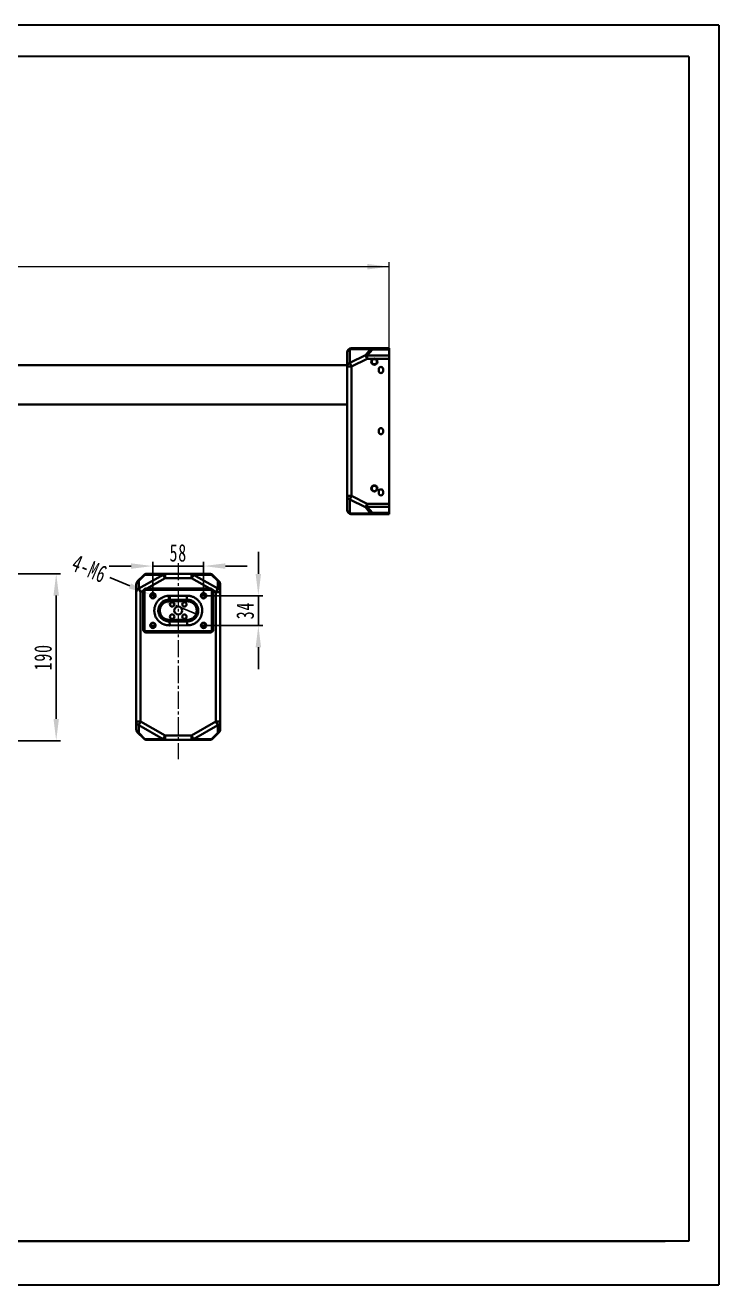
# Model space of a CAD drawing. Header units: millimetres. Extents: x 0 to 2037, y 0 to 1441.
# Drawn here: x 1244 to 2037, y 0 to 1441 of the extents above; entities that cross this region are included whole.
import ezdxf

# ---------------------------------------------------------------- set-up
doc = ezdxf.new("R2010")
doc.units = ezdxf.units.MM
doc.header["$LTSCALE"] = 16.334999
doc.linetypes.add('点画线', pattern=[18, 12, -2, 2, -2])
doc.layers.get('0').update_dxf_attribs({"lineweight": 18})
for name, color, linetype, lineweight in [('FORMAT', 7, 'Continuous', 18), ('中心线层', 1, '点画线', 18), ('尺寸线层', 3, 'Continuous', 18), ('粗实线层', 7, 'Continuous', 35)]:
    doc.layers.add(name, color=color, linetype=linetype, lineweight=lineweight)
doc.styles.add('标准', font='', dxfattribs={"width": 0.667})
doc.styles.get('标准').set_extended_font_data('宋体')
doc.dimstyles.new('标准', dxfattribs={"dimtxt": 20, "dimasz": 25, "dimexe": 5, "dimexo": 0, "dimgap": 5, "dimtad": 1, "dimdec": 1, "dimdsep": 46, "dimtxsty": '标准', "dimblk": '_CAXARROW', "dimcen": 0, "dimdle": 50, "dimazin": 2, "dimtfac": 1, "dimtdec": 3, "dimtmove": 2, "dimatfit": 3, "dimfxl": 0, "dimfrac": 2, "dimtolj": 1, "dimarcsym": 0})

# ---------------------------------------------------------------- blocks, each defined once
blk = doc.blocks.new('_CAXARROW_0')
blk.add_hatch(color=0).paths.add_polyline_path([(0, 0), (-1, 0.125), (-1, -0.125)], flags=0)
blk = doc.blocks.new('*X5')
at = {"layer": '尺寸线层', "color": 0, "lineweight": -2}
for p, q in [((1170.5, 813.2), (1284.5, 813.2)), ((1279.5, 647.2), (1279.5, 788.2)), ((1170.5, 622.2), (1284.5, 622.2))]:
    blk.add_line(p, q, dxfattribs=at)
at = {"layer": '尺寸线层', "color": 0, "lineweight": -2, "ltscale": 0.1, "xscale": 25, "yscale": 25, "zscale": 25}
for p, rotation in [((1279.5, 813.2), 90), ((1279.5, 622.2), 270)]:
    blk.add_blockref('_CAXARROW_0', p, dxfattribs=dict(at, rotation=rotation))
at = {"layer": '尺寸线层', "color": 0, "ltscale": 0.1, "insert": (1264.5, 717.7), "char_height": 20, "width": 54.791, "attachment_point": 5, "rotation": 90, "line_spacing_factor": 1.15057, "style": '标准'}
blk.add_mtext('\\T1.1;190', dxfattribs=at)
blk = doc.blocks.new('_CAXARROW')
blk.add_hatch(color=0).paths.add_polyline_path([(0, 0), (-1, 0.125), (-1, -0.125)], flags=0)
blk = doc.blocks.new('*X11')
at = {"layer": '尺寸线层', "color": 0, "lineweight": -2, "ltscale": 0.1}
for p, q in [((1365.1, 822), (1340.1, 822)), ((1390.1, 788.1), (1390.1, 827)), ((1390.1, 822), (1448.1, 822)), ((1448.1, 788.1), (1448.1, 827)), ((1473.1, 822), (1498.1, 822))]:
    blk.add_line(p, q, dxfattribs=at)
at = {"layer": '尺寸线层', "color": 0, "lineweight": -2, "ltscale": 0.1, "xscale": 25, "yscale": 25, "zscale": 25}
blk.add_blockref('_CAXARROW_0', (1390.1, 822), dxfattribs=at)
at = {"layer": '尺寸线层', "color": 0, "lineweight": -2, "ltscale": 0.1, "xscale": 25, "yscale": 25, "zscale": 25, "rotation": 180}
blk.add_blockref('_CAXARROW_0', (1448.1, 822), dxfattribs=at)
at = {"layer": '尺寸线层', "color": 0, "ltscale": 0.1, "insert": (1419.1, 837), "char_height": 20, "width": 35.593, "attachment_point": 5, "line_spacing_factor": 1.15057, "style": '标准'}
blk.add_mtext('\\T1.1;58', dxfattribs=at)
blk = doc.blocks.new('*X16')
at = {"layer": '尺寸线层', "color": 0, "lineweight": -2, "ltscale": 0.1}
for p, q in [((1510.7, 813.1), (1510.7, 838.1)), ((1448.1, 788.1), (1515.7, 788.1)), ((1510.7, 788.1), (1510.7, 754.1)), ((1448.1, 754.1), (1515.7, 754.1)), ((1510.7, 729.1), (1510.7, 704.1))]:
    blk.add_line(p, q, dxfattribs=at)
at = {"layer": '尺寸线层', "color": 0, "lineweight": -2, "ltscale": 0.1, "xscale": 25, "yscale": 25, "zscale": 25}
for p, rotation in [((1510.7, 788.1), 270), ((1510.7, 754.1), 90)]:
    blk.add_blockref('_CAXARROW_0', p, dxfattribs=dict(at, rotation=rotation))
at = {"layer": '尺寸线层', "color": 0, "ltscale": 0.1, "insert": (1495.7, 771.1), "char_height": 20, "width": 39.553, "attachment_point": 5, "rotation": 90, "line_spacing_factor": 1.15057, "style": '标准'}
blk.add_mtext('\\T1.1;34', dxfattribs=at)
blk = doc.blocks.new('*X17')
at = {"layer": '尺寸线层', "color": 0, "lineweight": -2}
for p, q in [((1363.9, 799.3), (1340.9, 809)), ((1393.3, 786.7), (1386.9, 789.5)), ((1416.3, 776.9), (1439.3, 767.2))]:
    blk.add_line(p, q, dxfattribs=at)
at = {"layer": '尺寸线层', "color": 0, "lineweight": -2, "ltscale": 0.1, "xscale": 25, "yscale": 25, "zscale": 25}
for p, rotation in [((1386.9, 789.5), 336.9544261387204), ((1393.3, 786.7), 156.9544261387204)]:
    blk.add_blockref('_CAXARROW_0', p, dxfattribs=dict(at, rotation=rotation))
at = {"layer": '尺寸线层', "color": 0, "ltscale": 0.1, "insert": (1317.8, 818.9), "char_height": 20, "width": 87.956, "attachment_point": 5, "rotation": 336.9544, "line_spacing_factor": 1.15057, "style": '标准'}
blk.add_mtext('\\T1.1;4-M6', dxfattribs=at)
blk = doc.blocks.new('*X20')
at = {"layer": '尺寸线层', "ltscale": 0.1}
for points in [[(520.4, 1164.4), (545.4, 1161.2), (545.4, 1167.5)], [(1660.4, 1164.4), (1635.4, 1161.2), (1635.4, 1167.5)]]:
    blk.add_hatch(color=0, dxfattribs=at).paths.add_polyline_path(points, flags=0)
at = {"layer": '尺寸线层', "color": 0, "ltscale": 0.1}
for p, q in [((520.4, 1035.9), (520.4, 1169.4)), ((1660.4, 1035.9), (1660.4, 1169.4)), ((1660.4, 1164.4), (520.4, 1164.4))]:
    blk.add_line(p, q, dxfattribs=at)
at = {"layer": '尺寸线层', "color": 0, "ltscale": 0.1, "insert": (1081, 1180.2), "char_height": 20, "width": 136.53, "attachment_point": 5, "line_spacing_factor": 1.15057, "style": '标准'}
blk.add_mtext('\\T1.1;1150%%P8', dxfattribs=at)

msp = doc.modelspace()

# ---------------------------------------------------------------- linework, layer by layer
at = {"linetype": 'Continuous', "lineweight": 30}
for p, q in [((2037.38, 1440.57), (2037.38, 0)), ((2003.08, 1404.77), (2003.08, 370.86))]:
    msp.add_line(p, q, dxfattribs=at)
at = {"lineweight": 30}
msp.add_line((0, 0), (2037.38, 0), dxfattribs=at)
at = {"layer": 'FORMAT', "linetype": 'Continuous', "lineweight": 30}
for p, q in [((2037.38, 1440.57), (0, 1440.57)), ((2003.08, 1404.77), (68.6, 1404.77)), ((2002.97, 370.86), (2002.97, 49.82)), ((791.9, 49.82), (1975.88, 49.82)), ((2002.97, 49.82), (803.91, 49.82))]:
    msp.add_line(p, q, dxfattribs=at)
at = {"layer": '中心线层', "ltscale": 0.1}
msp.add_line((1419.11, 825.46), (1419.11, 600.97), dxfattribs=at)
at = {"layer": '粗实线层', "color": 7, "linetype": 'Continuous'}
for p, q in [((1612.37, 886.23), (1612.37, 1066.23)), ((1639.14, 1070.21), (1615.38, 1070.21)), ((1615.38, 1054.29), (1615.38, 1070.21)), ((1617.37, 1071.23), (1660.37, 1071.23)), ((1639.14, 1070.21), (1633.08, 1063.14)), ((1635.07, 1062.69), (1641.13, 1069.77)), ((1641.13, 1071.23), (1641.13, 1069.77)), ((1660.37, 1069.77), (1641.13, 1069.77)), ((1660.37, 881.23), (1660.37, 1071.23)), ((1110.37, 1051.73), (1612.37, 1051.73)), ((1633.08, 1063.14), (1615.38, 1054.29)), ((1615.38, 1054.29), (1617.37, 1050.31)), ((1617.37, 1050.31), (1635.07, 1059.16)), ((1635.07, 1059.16), (1633.08, 1063.14)), ((1635.07, 1062.69), (1660.37, 1062.69)), ((1635.07, 1062.69), (1635.07, 1059.16)), ((1642.67, 1059.16), (1635.07, 1059.16)), ((1642.77, 1058.67), (1642.67, 1059.16)), ((1643.37, 1059.24), (1643.37, 1058.73)), ((1644.07, 1059.16), (1643.97, 1058.67)), ((1660.37, 1059.16), (1644.07, 1059.16)), ((1617.37, 1050.31), (1612.37, 1050.31)), ((1617.37, 1050.31), (1617.37, 902.15)), ((1648.37, 1047.23), (1648.37, 1045.23)), ((1653.37, 1045.23), (1653.37, 1047.23)), ((1612.37, 1006.73), (1110.37, 1006.73)), ((1648.37, 977.23), (1648.37, 975.23)), ((1653.37, 975.23), (1653.37, 977.23)), ((1612.37, 902.15), (1617.37, 902.15)), ((1617.37, 902.15), (1615.38, 898.17)), ((1615.38, 898.17), (1633.08, 889.32)), ((1615.38, 882.25), (1615.38, 898.17)), ((1635.07, 893.3), (1617.37, 902.15)), ((1633.08, 889.32), (1635.07, 893.3)), ((1635.07, 893.3), (1660.37, 893.3)), ((1635.07, 893.3), (1635.07, 889.77)), ((1648.37, 907.23), (1648.37, 905.23)), ((1653.37, 905.23), (1653.37, 907.23)), ((1615.38, 882.25), (1639.14, 882.25)), ((1617.37, 881.23), (1660.37, 881.23)), ((1633.08, 889.32), (1639.14, 882.25)), ((1660.37, 889.77), (1635.07, 889.77)), ((1641.13, 882.69), (1635.07, 889.77)), ((1641.13, 882.69), (1660.37, 882.69)), ((1641.13, 882.69), (1641.13, 881.23)), ((1379.64, 811.69), (1372.57, 804.62)), ((1373.83, 805.06), (1380.9, 812.14)), ((1401.69, 812.14), (1373.83, 796.21)), ((1380.9, 812.14), (1401.69, 812.14)), ((1382.97, 796.15), (1403.97, 808.15)), ((1455.03, 813.15), (1383.17, 813.15)), ((1403.97, 808.15), (1401.69, 812.14)), ((1403.97, 813.15), (1403.97, 808.15)), ((1434.24, 808.15), (1403.97, 808.15)), ((1434.24, 808.15), (1434.24, 813.15)), ((1436.52, 812.14), (1434.24, 808.15)), ((1434.24, 808.15), (1455.24, 796.15)), ((1464.38, 796.21), (1436.52, 812.14)), ((1457.31, 812.14), (1436.52, 812.14)), ((1457.31, 812.14), (1464.38, 805.06)), ((1465.64, 804.62), (1458.57, 811.69)), ((1371.1, 791.62), (1371.1, 801.08)), ((1373.83, 805.06), (1373.83, 796.21)), ((1373.83, 796.21), (1376.1, 792.23)), ((1376.1, 792.23), (1379.24, 794.03)), ((1379.1, 749.15), (1379.1, 793.15)), ((1380.6, 793.15), (1380.6, 749.15)), ((1382.1, 796.15), (1456.1, 796.15)), ((1456.1, 794.65), (1382.1, 794.65)), ((1457.6, 749.15), (1457.6, 793.15)), ((1458.97, 794.03), (1462.1, 792.23)), ((1459.1, 793.15), (1459.1, 749.15)), ((1462.1, 792.23), (1464.38, 796.21)), ((1464.38, 805.06), (1464.38, 796.21)), ((1467.1, 791.62), (1467.1, 801.08)), ((1371.1, 635.22), (1371.1, 791.62)), ((1376.1, 792.23), (1376.1, 644.07)), ((1388.1, 789.15), (1392.41, 789.15)), ((1390.11, 790.98), (1390.11, 790.66)), ((1408.17, 787.99), (1408.38, 783.48)), ((1409.63, 781.69), (1409.19, 781.69)), ((1409.2, 788.01), (1409.31, 788.01)), ((1409.32, 783.49), (1409.2, 783.49)), ((1409.31, 788.01), (1409.32, 783.49)), ((1416.42, 783.5), (1409.32, 783.49)), ((1409.62, 783.49), (1409.63, 781.69)), ((1416.43, 781.69), (1409.63, 781.69)), ((1416.43, 781.69), (1416.42, 783.5)), ((1428.85, 788.02), (1428.87, 783.5)), ((1430.07, 783.49), (1430.01, 781.69)), ((1445.79, 789.15), (1450.1, 789.15)), ((1448.11, 791), (1448.11, 790.68)), ((1467.1, 792.23), (1462.1, 792.23)), ((1462.1, 791.65), (1462.1, 792.23)), ((1462.1, 644.07), (1462.1, 792.23)), ((1462.12, 792.23), (1467.12, 792.23)), ((1462.12, 792.23), (1462.12, 791.62)), ((1467.1, 635.22), (1467.1, 792.23)), ((1392.47, 753.15), (1388.1, 753.15)), ((1390.12, 756.98), (1390.12, 756.66)), ((1408.14, 758.74), (1408.2, 760.55)), ((1409.29, 754.21), (1409.27, 758.73)), ((1429.11, 754.22), (1409.29, 754.21)), ((1428.62, 758.74), (1428.62, 760.55)), ((1428.62, 758.74), (1429.11, 758.74)), ((1429.11, 754.22), (1429.11, 758.74)), ((1429.47, 758.74), (1429.47, 760.57)), ((1450.1, 753.15), (1445.77, 753.15)), ((1448.12, 757), (1448.12, 756.68)), ((1382.1, 747.65), (1456.1, 747.65)), ((1456.1, 746.15), (1382.1, 746.15)), ((1371.1, 644.07), (1376.1, 644.07)), ((1376.1, 644.07), (1373.83, 640.09)), ((1373.83, 640.09), (1401.69, 624.17)), ((1373.83, 640.09), (1373.83, 631.24)), ((1403.97, 628.15), (1376.1, 644.07)), ((1462.1, 644.07), (1434.24, 628.15)), ((1436.52, 624.17), (1464.38, 640.09)), ((1462.1, 644.07), (1467.1, 644.07)), ((1464.38, 640.09), (1462.1, 644.07)), ((1464.38, 640.09), (1464.38, 631.24)), ((1372.57, 631.69), (1379.64, 624.62)), ((1380.9, 624.17), (1373.83, 631.24)), ((1401.69, 624.17), (1380.9, 624.17)), ((1455.03, 623.15), (1383.17, 623.15)), ((1401.69, 624.17), (1403.97, 628.15)), ((1403.97, 628.15), (1434.24, 628.15)), ((1403.97, 628.15), (1403.97, 623.15)), ((1434.24, 628.15), (1436.52, 624.17)), ((1434.24, 623.15), (1434.24, 628.15)), ((1436.52, 624.17), (1457.31, 624.17)), ((1464.38, 631.24), (1457.31, 624.17)), ((1458.57, 624.62), (1465.64, 631.69))]:
    msp.add_line(p, q, dxfattribs=at)
for centre, radius in [((1643.37, 1055.73), 3), ((1643.37, 910.73), 3.5), ((1643.37, 910.73), 3), ((1390.11, 788.11), 3.05), ((1412.11, 778.11), 2.5), ((1426.11, 778.12), 2.5), ((1448.11, 788.13), 3.05), ((1412.12, 764.11), 2.5), ((1419.11, 771.12), 4.5), ((1426.12, 764.12), 2.5), ((1390.12, 754.11), 3.05), ((1448.12, 754.13), 3.05)]:
    msp.add_circle(centre, radius, dxfattribs=at)
for centre, radius, start, end in [((1617.37, 1066.23), 5, 90, 180), ((1643.37, 1055.73), 3.5, 101.56592, 78.43414), ((1643.37, 1056.06), 3.17, 90.03547, 102.80606), ((1643.36, 1056.06), 3.17, 77.19385, 89.9646), ((1650.87, 1047.23), 2.5, 0, 180), ((1650.87, 1045.23), 2.5, 180, 360), ((1650.87, 977.23), 2.5, 360, 180), ((1650.87, 975.23), 2.5, 180, 360), ((1650.87, 907.23), 2.5, 360, 180), ((1650.87, 905.23), 2.5, 180, 360), ((1617.37, 886.23), 5, 180, 270), ((1383.17, 808.15), 5, 90, 135), ((1455.03, 808.15), 5, 45, 90), ((1376.1, 801.08), 5, 135, 180), ((1375.82, 800.61), 4.87, 126.54614, 128.79848), ((1382.1, 793.15), 3, 90, 180), ((1382.1, 793.15), 1.5, 90, 180), ((1456.1, 793.15), 3, 0, 90), ((1456.1, 793.15), 1.5, 0, 90), ((1462.39, 800.61), 4.87, 51.20152, 53.45386), ((1462.1, 801.08), 5, 359.99999, 45), ((1390.11, 788.11), 2.55, 272.39467, 269.63964), ((1388.1, 787.15), 2, 90, 100.33285), ((1390.01, 788.05), 2.5, 272.29059, 274.71148), ((1448.11, 788.13), 2.55, 272.39467, 270.02133), ((1448.01, 788.08), 2.5, 272.2906, 274.71148), ((1450.1, 787.15), 2, 79.59461, 90), ((1382.1, 749.15), 3, 180, 270), ((1382.1, 749.15), 1.5, 180, 270), ((1390.12, 754.11), 2.55, 272.39467, 269.63964), ((1388.1, 755.15), 2, 258.75853, 270), ((1390.02, 754.05), 2.5, 272.29059, 274.71148), ((1427.08, 843.83), 83.29, 271.05978, 271.64505), ((1429.29, 826.54), 67.8, 269.84851, 270.14723), ((1448.12, 754.13), 2.55, 272.39467, 269.63964), ((1448.02, 754.08), 2.5, 272.29059, 274.71148), ((1450.1, 755.15), 2, 270, 281.42761), ((1456.1, 749.15), 3, 270, 0), ((1456.1, 749.15), 1.5, 270, 0), ((1376.1, 635.22), 5, 180, 225), ((1462.1, 635.22), 5, 315, 360), ((1375.82, 635.7), 4.87, 231.20152, 233.45386), ((1383.17, 628.15), 5, 225, 270), ((1455.03, 628.15), 5, 270, 315), ((1462.39, 635.7), 4.87, 306.54614, 308.79848)]:
    msp.add_arc(centre, radius, start, end, dxfattribs=at)
at = {"layer": '粗实线层', "linetype": 'Continuous', "lineweight": 15}
msp.add_arc((1643.37, 1055.73), 3.02, 270, 78.43415, dxfattribs=at)
at = {"layer": '粗实线层', "color": 7, "linetype": 'Continuous'}
for points, knots in [([(1615.38, 1070.21), (1614.94, 1070.05), (1614.12, 1069.61), (1613.14, 1068.67), (1612.51, 1067.51), (1612.37, 1066.65), (1612.37, 1066.23)], [0, 0, 0, 0, 1.3999697, 2.7468962, 4.042472, 5.3063787, 5.3063787, 5.3063787, 5.3063787]), ([(1617.37, 1071.23), (1617.19, 1071.23), (1616.82, 1071.18), (1616.1, 1070.91), (1615.64, 1070.52), (1615.38, 1070.21)], [0, 0, 0, 0, 0.5378835, 1.0936302, 2.3046637, 2.3046637, 2.3046637, 2.3046637]), ([(1639.14, 1070.21), (1639.4, 1070.52), (1639.86, 1070.91), (1640.58, 1071.18), (1640.95, 1071.23), (1641.13, 1071.23)], [0, 0, 0, 0, 1.2108745, 1.7665993, 2.3046653, 2.3046653, 2.3046653, 2.3046653]), ([(1641.13, 1069.77), (1640.96, 1069.84), (1640.32, 1070.08), (1639.63, 1070.22), (1639.14, 1070.21)], [0, 0, 0, 0, 0.5535477, 2.0530527, 2.0530527, 2.0530527, 2.0530527]), ([(1612.37, 1050.31), (1612.37, 1050.73), (1612.51, 1051.59), (1613.14, 1052.75), (1614.12, 1053.69), (1614.94, 1054.13), (1615.38, 1054.29)], [0, 0, 0, 0, 1.2638238, 2.5592583, 3.9061306, 5.3063818, 5.3063818, 5.3063818, 5.3063818]), ([(1633.08, 1063.14), (1633.23, 1063.14), (1633.92, 1063.1), (1634.58, 1062.9), (1635.07, 1062.69)], [0, 0, 0, 0, 0.4733686, 2.0532689, 2.0532689, 2.0532689, 2.0532689]), ([(1615.38, 898.17), (1614.94, 898.33), (1614.12, 898.77), (1613.14, 899.72), (1612.51, 900.87), (1612.37, 901.73), (1612.37, 902.15)], [0, 0, 0, 0, 1.4002512, 2.7471235, 4.042558, 5.3063818, 5.3063818, 5.3063818, 5.3063818]), ([(1612.37, 886.23), (1612.37, 885.81), (1612.51, 884.95), (1613.14, 883.79), (1614.12, 882.85), (1614.94, 882.41), (1615.38, 882.25)], [0, 0, 0, 0, 1.2639066, 2.5594823, 3.9064089, 5.3063787, 5.3063787, 5.3063787, 5.3063787]), ([(1615.38, 882.25), (1615.64, 881.94), (1616.1, 881.55), (1616.82, 881.28), (1617.19, 881.23), (1617.37, 881.23)], [0, 0, 0, 0, 1.2110335, 1.7667802, 2.3046637, 2.3046637, 2.3046637, 2.3046637]), ([(1635.07, 889.77), (1634.9, 889.69), (1634.26, 889.45), (1633.57, 889.32), (1633.08, 889.32)], [0, 0, 0, 0, 0.5535472, 2.0530529, 2.0530529, 2.0530529, 2.0530529]), ([(1639.14, 882.25), (1639.29, 882.25), (1639.98, 882.29), (1640.64, 882.49), (1641.13, 882.69)], [0, 0, 0, 0, 0.4733681, 2.0532691, 2.0532691, 2.0532691, 2.0532691]), ([(1641.13, 881.23), (1640.95, 881.23), (1640.58, 881.28), (1639.86, 881.55), (1639.4, 881.94), (1639.14, 882.25)], [0, 0, 0, 0, 0.538066, 1.0937908, 2.3046653, 2.3046653, 2.3046653, 2.3046653]), ([(1380.9, 812.14), (1380.66, 812.14), (1380.2, 812.08), (1379.79, 811.84), (1379.64, 811.69)], [0, 0, 0, 0, 0.7293197, 1.3708525, 1.3708525, 1.3708525, 1.3708525]), ([(1383.17, 813.15), (1382.77, 813.15), (1381.91, 812.96), (1381.21, 812.45), (1380.9, 812.14)], [0, 0, 0, 0, 1.2347078, 2.5554602, 2.5554602, 2.5554602, 2.5554602]), ([(1401.69, 812.14), (1402, 812.45), (1402.7, 812.96), (1403.56, 813.15), (1403.97, 813.15)], [0, 0, 0, 0, 1.3209242, 2.5554707, 2.5554707, 2.5554707, 2.5554707]), ([(1434.24, 813.15), (1434.65, 813.15), (1435.51, 812.96), (1436.21, 812.45), (1436.52, 812.14)], [0, 0, 0, 0, 1.2345465, 2.5554707, 2.5554707, 2.5554707, 2.5554707]), ([(1457.31, 812.14), (1457, 812.45), (1456.3, 812.96), (1455.44, 813.15), (1455.03, 813.15)], [0, 0, 0, 0, 1.3207524, 2.5554602, 2.5554602, 2.5554602, 2.5554602]), ([(1458.57, 811.69), (1458.42, 811.84), (1458.01, 812.08), (1457.55, 812.14), (1457.31, 812.14)], [0, 0, 0, 0, 0.6415328, 1.3708523, 1.3708523, 1.3708523, 1.3708523]), ([(1372.76, 804.41), (1372.26, 804), (1371.62, 803.23), (1371.18, 802.03), (1371.1, 801.39), (1371.1, 801.08)], [0, 0, 0, 0, 1.9474128, 2.8979415, 3.8385269, 3.8385269, 3.8385269, 3.8385269]), ([(1371.1, 792.23), (1371.1, 792.64), (1371.23, 793.47), (1371.8, 794.61), (1372.68, 795.57), (1373.43, 796.03), (1373.83, 796.21)], [0, 0, 0, 0, 1.2301453, 2.481614, 3.7688695, 5.0952399, 5.0952399, 5.0952399, 5.0952399]), ([(1372.57, 804.62), (1372.72, 804.77), (1373.12, 805.01), (1373.59, 805.07), (1373.83, 805.06)], [0, 0, 0, 0, 0.641532, 1.3708525, 1.3708525, 1.3708525, 1.3708525]), ([(1373.83, 805.06), (1373.75, 805.03), (1373.43, 804.87), (1373.13, 804.68), (1372.91, 804.53)], [0, 0, 0, 0, 0.267987, 1.0641485, 1.0641485, 1.0641485, 1.0641485]), ([(1465.29, 804.53), (1465.22, 804.58), (1464.93, 804.78), (1464.62, 804.95), (1464.38, 805.06)], [0, 0, 0, 0, 0.2642235, 1.0641516, 1.0641516, 1.0641516, 1.0641516]), ([(1464.38, 805.06), (1464.62, 805.07), (1465.08, 805.01), (1465.49, 804.77), (1465.64, 804.62)], [0, 0, 0, 0, 0.7293204, 1.3708523, 1.3708523, 1.3708523, 1.3708523]), ([(1464.38, 796.21), (1464.78, 796.03), (1465.53, 795.57), (1466.41, 794.61), (1466.97, 793.47), (1467.1, 792.64), (1467.1, 792.23)], [0, 0, 0, 0, 1.3263704, 2.613626, 3.8650947, 5.09524, 5.09524, 5.09524, 5.09524]), ([(1467.1, 801.08), (1467.1, 801.39), (1467.03, 802.03), (1466.59, 803.23), (1465.95, 804), (1465.45, 804.41)], [0, 0, 0, 0, 0.9405855, 1.8911143, 3.8385272, 3.8385272, 3.8385272, 3.8385272]), ([(1390.11, 785.55), (1389.76, 785.54), (1389.04, 785.66), (1388.13, 786.26), (1387.53, 787.16), (1387.32, 788.23), (1387.54, 789.29), (1388.15, 790.2), (1389.05, 790.8), (1389.75, 790.97), (1390.11, 790.98)], [0, 0, 0, 0, 1.0632453, 2.1266488, 3.1904295, 4.2543136, 5.3185318, 6.3828407, 7.4473515, 8.5119605, 8.5119605, 8.5119605, 8.5119605]), ([(1408.17, 787.99), (1407.06, 787.93), (1404.84, 787.66), (1401.66, 786.63), (1399.47, 785.39), (1398.14, 784.39), (1397.29, 783.68), (1396.28, 782.72), (1395.2, 781.45), (1393.93, 779.62), (1392.95, 777.61), (1392.28, 775.5), (1391.93, 773.87), (1391.73, 772.21), (1391.7, 770.54), (1391.83, 768.88), (1392.24, 766.7), (1392.96, 764.58), (1393.98, 762.61), (1395.19, 760.74), (1397.05, 758.66), (1399.26, 756.96), (1400.97, 756.03), (1401.98, 755.56), (1402.75, 755.26), (1403.54, 754.99), (1404.34, 754.76), (1405.15, 754.57), (1406.24, 754.37), (1407.63, 754.21), (1408.74, 754.21), (1409.29, 754.21)], [0, 0, 0, 0, 3.3296515, 6.6579162, 9.9858056, 10.819152, 11.6524809, 13.3185543, 14.9846691, 16.6507598, 19.9788154, 21.6449999, 23.3111713, 24.9773722, 26.6435448, 28.3097167, 29.9758907, 33.3042065, 34.9703772, 36.636518, 39.9649371, 43.2933492, 44.959411, 45.7927449, 46.6259085, 47.4592266, 48.2925813, 49.125699, 49.9591562, 51.6255345, 53.2919733, 53.2919733, 53.2919733, 53.2919733]), ([(1408.38, 783.48), (1407.58, 783.44), (1406, 783.25), (1404.09, 782.67), (1402.65, 781.99), (1401.63, 781.36), (1400.68, 780.64), (1399.8, 779.84), (1399, 778.95), (1398.29, 777.99), (1397.68, 776.96), (1397, 775.52), (1396.43, 773.61), (1396.2, 771.62), (1396.26, 770.03), (1396.42, 768.85), (1396.7, 767.69), (1397.21, 766.18), (1398.11, 764.4), (1399.6, 762.52), (1401.11, 761.22), (1402.45, 760.36), (1403.52, 759.81), (1404.63, 759.37), (1405.78, 759.05), (1406.95, 758.83), (1407.74, 758.75), (1408.14, 758.74)], [0, 0, 0, 0, 2.3846025, 4.7681519, 5.9612318, 7.1543036, 8.3474274, 9.5405615, 10.7336859, 11.9267853, 13.1198757, 14.3129851, 16.696726, 19.0803494, 20.2734547, 21.4665653, 22.659692, 23.852816, 26.2361122, 28.6195611, 31.0032187, 32.1963454, 33.3894542, 34.5825519, 35.7756764, 36.9687971, 38.1618616, 38.1618616, 38.1618616, 38.1618616]), ([(1408.2, 760.55), (1407.86, 760.58), (1407.34, 760.61), (1406.65, 760.73), (1406.14, 760.84), (1405.64, 760.97), (1405.14, 761.13), (1404.66, 761.32), (1404.18, 761.52), (1403.71, 761.75), (1403.25, 762), (1402.81, 762.28), (1402.38, 762.57), (1401.97, 762.89), (1401.57, 763.23), (1401.25, 763.53), (1401.01, 763.78), (1400.78, 764.03), (1400.49, 764.36), (1400.17, 764.77), (1399.86, 765.19), (1399.58, 765.63), (1399.32, 766.08), (1399, 766.7), (1398.66, 767.5), (1398.35, 768.49), (1398.15, 769.52), (1398.07, 770.38), (1398.05, 771.08), (1398.06, 771.6), (1398.1, 772.12), (1398.18, 772.81), (1398.35, 773.66), (1398.64, 774.67), (1399.17, 775.95), (1399.89, 777.15), (1400.77, 778.23), (1401.51, 778.97), (1402.32, 779.63), (1403.19, 780.2), (1404.11, 780.69), (1404.93, 781), (1405.59, 781.21), (1406.09, 781.34), (1406.6, 781.45), (1407.12, 781.54), (1407.55, 781.59), (1407.89, 781.63), (1408.15, 781.65), (1408.41, 781.66), (1408.76, 781.67), (1409.02, 781.68), (1409.19, 781.69)], [0, 0, 0, 0, 1.042368, 1.5634755, 2.0847784, 2.6058923, 3.1271506, 3.6483289, 4.1695862, 4.6907398, 5.2119501, 5.7332522, 6.2544124, 6.7755969, 7.2967504, 7.8178875, 8.0784693, 8.3390816, 8.8601972, 9.3813576, 9.9025399, 10.4237116, 10.9448622, 11.4661074, 12.5082322, 13.550398, 14.5924655, 15.6346084, 16.1557875, 16.6770079, 17.1982372, 17.7196005, 18.7618915, 19.8041557, 20.846426, 22.9291557, 23.9718922, 25.0144095, 26.0568198, 27.099274, 28.1413426, 29.1834928, 29.704645, 30.2258374, 30.7471399, 31.2682504, 31.7894449, 32.0500438, 32.3105913, 32.5711952, 32.831787, 33.3529324, 33.3529324, 33.3529324, 33.3529324]), ([(1409.2, 788.01), (1409.02, 788.01), (1408.68, 788.01), (1408.34, 787.99), (1408.17, 787.99)], [0, 0, 0, 0, 0.5152282, 1.030456, 1.030456, 1.030456, 1.030456]), ([(1409.2, 783.49), (1409.12, 783.49), (1408.85, 783.49), (1408.58, 783.49), (1408.38, 783.48)], [0, 0, 0, 0, 0.21356647, 0.81843764, 0.81843764, 0.81843764, 0.81843764]), ([(1409.31, 788.01), (1410.94, 788.01), (1414.2, 788.02), (1418.27, 788.02), (1421.52, 788.02), (1423.97, 788.02), (1426.41, 788.02), (1428.04, 788.02), (1428.85, 788.02)], [0, 0, 0, 0, 4.8837692, 9.7675412, 12.2094194, 14.6512891, 17.093145, 19.5350235, 19.5350235, 19.5350235, 19.5350235]), ([(1428.87, 783.5), (1427.83, 783.5), (1425.76, 783.5), (1422.65, 783.5), (1419.54, 783.5), (1417.46, 783.5), (1416.42, 783.5)], [0, 0, 0, 0, 3.1106772, 6.2213588, 9.3320396, 12.4427193, 12.4427193, 12.4427193, 12.4427193]), ([(1416.43, 781.69), (1416.5, 781.69), (1416.64, 781.69), (1416.85, 781.69), (1417.06, 781.7), (1417.27, 781.69), (1417.49, 781.69), (1417.7, 781.7), (1417.91, 781.7), (1418.19, 781.69), (1418.48, 781.7), (1418.76, 781.69), (1418.97, 781.7), (1419.18, 781.7), (1419.4, 781.7), (1419.61, 781.7), (1420.03, 781.7), (1420.53, 781.7), (1421.09, 781.7), (1421.66, 781.7), (1422.23, 781.7), (1422.79, 781.7), (1423.22, 781.7), (1423.64, 781.7), (1424.07, 781.7), (1424.42, 781.7), (1424.7, 781.7), (1424.91, 781.7), (1425.13, 781.7), (1425.34, 781.7), (1425.55, 781.7), (1425.83, 781.7), (1426.19, 781.69), (1426.75, 781.7), (1427.46, 781.7), (1428.31, 781.69), (1429.16, 781.7), (1429.73, 781.69), (1430.01, 781.69)], [0, 0, 0, 0, 0.2122167, 0.4244345, 0.636663, 0.8488868, 1.0611081, 1.2733352, 1.4855563, 1.6977815, 2.122227, 2.334453, 2.5466755, 2.7589007, 2.9711245, 3.1833487, 3.3955731, 4.2444679, 4.6689164, 5.0933651, 5.9422619, 6.3667108, 6.7911589, 7.2156051, 7.6400549, 8.064506, 8.2767265, 8.4889534, 8.7011758, 8.913399, 9.1256254, 9.3378451, 9.7622972, 10.1867466, 11.0356408, 11.8845355, 12.7334297, 13.5823311, 13.5823311, 13.5823311, 13.5823311]), ([(1429.11, 754.22), (1429.39, 754.22), (1429.96, 754.22), (1430.81, 754.26), (1431.66, 754.34), (1432.51, 754.46), (1433.34, 754.63), (1434.44, 754.91), (1435.78, 755.36), (1437.33, 756.06), (1438.81, 756.91), (1440.19, 757.9), (1441.89, 759.4), (1443.35, 761.15), (1444.52, 763.09), (1445.48, 765.14), (1446.3, 767.87), (1446.57, 770.71), (1446.44, 772.97), (1446.17, 774.65), (1445.73, 776.29), (1445.13, 777.89), (1444.38, 779.41), (1443.17, 781.32), (1441.68, 783.04), (1439.96, 784.51), (1438.56, 785.48), (1437.08, 786.31), (1435.51, 786.99), (1433.89, 787.5), (1432.5, 787.79), (1431.38, 787.93), (1430.54, 788), (1429.69, 788.03), (1429.13, 788.02), (1428.85, 788.02)], [0, 0, 0, 0, 0.8559458, 1.7100372, 2.5630756, 3.4158351, 4.2679413, 5.1197974, 6.8175302, 8.5113185, 10.2114605, 11.9143677, 13.6122788, 17.0062379, 18.7042042, 20.4011501, 23.7992797, 27.1946399, 28.8960384, 30.5906427, 32.2893576, 33.9896161, 35.6831909, 37.3756309, 40.7700601, 42.4662381, 44.1656794, 45.8663522, 47.5642185, 49.2612057, 50.962142, 51.8117652, 52.6581896, 53.5026295, 54.3469573, 54.3469573, 54.3469573, 54.3469573]), ([(1430.07, 783.5), (1429.89, 783.5), (1429.49, 783.51), (1429.09, 783.5), (1428.87, 783.5)], [0, 0, 0, 0, 0.5497009, 1.2028011, 1.2028011, 1.2028011, 1.2028011]), ([(1429.47, 758.74), (1429.87, 758.74), (1430.67, 758.77), (1431.87, 758.92), (1433.04, 759.2), (1434.18, 759.6), (1435.28, 760.09), (1436.33, 760.7), (1437.31, 761.4), (1438.52, 762.46), (1439.58, 763.68), (1440.43, 765.05), (1440.96, 766.13), (1441.39, 767.26), (1441.81, 768.81), (1442.01, 770.42), (1441.98, 772.02), (1441.83, 773.22), (1441.57, 774.4), (1441.19, 775.55), (1440.71, 776.66), (1439.93, 778.06), (1438.93, 779.33), (1437.77, 780.45), (1436.83, 781.2), (1435.81, 781.85), (1434.74, 782.41), (1433.62, 782.85), (1432.46, 783.18), (1431.27, 783.41), (1430.47, 783.48), (1430.07, 783.49)], [0, 0, 0, 0, 1.2056819, 2.4113355, 3.6169339, 4.8226507, 6.0283246, 7.2339878, 8.4396522, 9.6453263, 12.0537165, 13.2593473, 14.4649876, 15.6706571, 16.8763444, 19.2849517, 20.4906087, 21.6962525, 22.9019184, 24.1076036, 25.3132584, 26.5189065, 28.9273428, 30.1330226, 31.3386951, 32.5443765, 33.7500342, 34.9556706, 36.161343, 37.3670222, 38.5726275, 38.5726275, 38.5726275, 38.5726275]), ([(1430.01, 781.69), (1430.35, 781.66), (1430.86, 781.61), (1431.54, 781.51), (1432.55, 781.3), (1433.53, 780.97), (1434.46, 780.52), (1435.06, 780.19), (1435.78, 779.72), (1436.45, 779.18), (1436.96, 778.72), (1437.44, 778.23), (1437.88, 777.7), (1438.29, 777.15), (1438.58, 776.73), (1438.84, 776.28), (1439.16, 775.68), (1439.5, 774.89), (1439.84, 773.91), (1440.01, 773.07), (1440.1, 772.39), (1440.15, 771.88), (1440.18, 771.36), (1440.17, 770.85), (1440.14, 770.33), (1440.08, 769.65), (1439.93, 768.8), (1439.71, 767.97), (1439.48, 767.33), (1439.28, 766.85), (1439.07, 766.39), (1438.83, 765.93), (1438.56, 765.49), (1438.27, 765.06), (1437.97, 764.65), (1437.54, 764.11), (1437.07, 763.61), (1436.56, 763.15), (1436.17, 762.82), (1435.75, 762.51), (1435.19, 762.12), (1434.59, 761.78), (1433.97, 761.48), (1433.34, 761.21), (1432.53, 760.94), (1431.52, 760.7), (1430.5, 760.59), (1429.81, 760.57), (1429.47, 760.57)], [0, 0, 0, 0, 1.0296009, 1.5445025, 2.0592683, 4.1157344, 4.6307465, 5.1456522, 6.1751352, 7.2046723, 7.7196421, 8.2344226, 9.2639787, 9.7788501, 10.2938104, 10.8086285, 11.3235707, 12.3530869, 13.3825031, 14.4119539, 14.9268567, 15.4418228, 15.9566181, 16.4715303, 16.9865561, 17.5014494, 18.5309149, 19.5603434, 20.0751671, 20.5900092, 21.1049181, 21.6197454, 22.13465, 22.6494903, 23.1643796, 23.679222, 24.7086542, 25.2235322, 25.7383419, 26.2532588, 26.7680935, 27.7975664, 28.3124193, 28.8273044, 29.8568418, 30.8863768, 31.9157914, 32.9453915, 32.9453915, 32.9453915, 32.9453915]), ([(1448.11, 785.57), (1447.76, 785.56), (1447.04, 785.68), (1446.13, 786.28), (1445.53, 787.19), (1445.32, 788.25), (1445.54, 789.32), (1446.15, 790.22), (1447.05, 790.83), (1447.75, 790.99), (1448.11, 791)], [0, 0, 0, 0, 1.0632453, 2.1266488, 3.1904295, 4.2543136, 5.3185318, 6.3828407, 7.4473515, 8.5119605, 8.5119605, 8.5119605, 8.5119605]), ([(1390.12, 751.55), (1389.77, 751.54), (1389.05, 751.66), (1388.14, 752.26), (1387.54, 753.16), (1387.33, 754.23), (1387.56, 755.29), (1388.16, 756.2), (1389.06, 756.8), (1389.77, 756.97), (1390.12, 756.98)], [0, 0, 0, 0, 1.0632453, 2.1266488, 3.1904295, 4.2543136, 5.3185318, 6.3828407, 7.4473515, 8.5119605, 8.5119605, 8.5119605, 8.5119605]), ([(1408.14, 758.74), (1408.22, 758.74), (1408.6, 758.73), (1408.98, 758.73), (1409.27, 758.73)], [0, 0, 0, 0, 0.249973, 1.133205, 1.133205, 1.133205, 1.133205]), ([(1428.62, 760.55), (1426.92, 760.54), (1424.36, 760.54), (1420.96, 760.54), (1418.41, 760.54), (1415.86, 760.54), (1413.73, 760.54), (1412.03, 760.54), (1410.76, 760.54), (1409.48, 760.53), (1408.63, 760.54), (1408.2, 760.55)], [0, 0, 0, 0, 5.1029787, 7.6544682, 10.2059576, 12.7574471, 15.3089366, 16.5846814, 17.8604261, 19.1361712, 20.4119136, 20.4119136, 20.4119136, 20.4119136]), ([(1409.27, 758.73), (1410.08, 758.74), (1411.69, 758.73), (1414.91, 758.73), (1418.94, 758.74), (1422.97, 758.74), (1426.2, 758.74), (1427.81, 758.74), (1428.62, 758.74)], [0, 0, 0, 0, 2.4179858, 4.8359737, 9.6719498, 14.5079262, 16.9259137, 19.3439005, 19.3439005, 19.3439005, 19.3439005]), ([(1448.12, 751.57), (1447.77, 751.56), (1447.05, 751.68), (1446.14, 752.28), (1445.54, 753.19), (1445.33, 754.25), (1445.56, 755.32), (1446.16, 756.22), (1447.06, 756.83), (1447.77, 756.99), (1448.12, 757)], [0, 0, 0, 0, 1.0632453, 2.1266488, 3.1904295, 4.2543136, 5.3185318, 6.3828407, 7.4473515, 8.5119605, 8.5119605, 8.5119605, 8.5119605]), ([(1373.83, 640.09), (1373.43, 640.28), (1372.68, 640.74), (1371.8, 641.7), (1371.23, 642.83), (1371.1, 643.67), (1371.1, 644.07)], [0, 0, 0, 0, 1.3263704, 2.6136259, 3.8650946, 5.0952399, 5.0952399, 5.0952399, 5.0952399]), ([(1371.1, 635.22), (1371.1, 634.91), (1371.18, 634.28), (1371.62, 633.08), (1372.26, 632.3), (1372.76, 631.9)], [0, 0, 0, 0, 0.9405854, 1.8911142, 3.8385269, 3.8385269, 3.8385269, 3.8385269]), ([(1467.1, 644.07), (1467.1, 643.67), (1466.97, 642.83), (1466.41, 641.7), (1465.53, 640.74), (1464.78, 640.28), (1464.38, 640.09)], [0, 0, 0, 0, 1.2301453, 2.481614, 3.7688695, 5.0952399, 5.0952399, 5.0952399, 5.0952399]), ([(1465.45, 631.9), (1465.95, 632.3), (1466.59, 633.08), (1467.03, 634.28), (1467.1, 634.91), (1467.1, 635.22)], [0, 0, 0, 0, 1.9474128, 2.8979415, 3.8385269, 3.8385269, 3.8385269, 3.8385269]), ([(1373.83, 631.24), (1373.59, 631.24), (1373.12, 631.3), (1372.72, 631.54), (1372.57, 631.69)], [0, 0, 0, 0, 0.7293204, 1.3708524, 1.3708524, 1.3708524, 1.3708524]), ([(1372.91, 631.78), (1372.98, 631.73), (1373.27, 631.53), (1373.59, 631.35), (1373.83, 631.24)], [0, 0, 0, 0, 0.2642234, 1.0641515, 1.0641515, 1.0641515, 1.0641515]), ([(1379.64, 624.62), (1379.79, 624.47), (1380.2, 624.23), (1380.66, 624.17), (1380.9, 624.17)], [0, 0, 0, 0, 0.6415328, 1.3708524, 1.3708524, 1.3708524, 1.3708524]), ([(1380.9, 624.17), (1381.21, 623.86), (1381.91, 623.35), (1382.77, 623.15), (1383.17, 623.15)], [0, 0, 0, 0, 1.3207524, 2.5554602, 2.5554602, 2.5554602, 2.5554602]), ([(1403.97, 623.15), (1403.56, 623.15), (1402.7, 623.35), (1402, 623.86), (1401.69, 624.17)], [0, 0, 0, 0, 1.2345465, 2.5554707, 2.5554707, 2.5554707, 2.5554707]), ([(1436.52, 624.17), (1436.21, 623.86), (1435.51, 623.35), (1434.65, 623.15), (1434.24, 623.15)], [0, 0, 0, 0, 1.3209242, 2.5554707, 2.5554707, 2.5554707, 2.5554707]), ([(1455.03, 623.15), (1455.44, 623.15), (1456.3, 623.35), (1457, 623.86), (1457.31, 624.17)], [0, 0, 0, 0, 1.2347078, 2.5554602, 2.5554602, 2.5554602, 2.5554602]), ([(1457.31, 624.17), (1457.55, 624.17), (1458.01, 624.23), (1458.42, 624.47), (1458.57, 624.62)], [0, 0, 0, 0, 0.7293196, 1.3708524, 1.3708524, 1.3708524, 1.3708524]), ([(1464.38, 631.24), (1464.46, 631.28), (1464.78, 631.44), (1465.08, 631.62), (1465.29, 631.78)], [0, 0, 0, 0, 0.267987, 1.0641485, 1.0641485, 1.0641485, 1.0641485]), ([(1465.64, 631.69), (1465.49, 631.54), (1465.08, 631.3), (1464.62, 631.24), (1464.38, 631.24)], [0, 0, 0, 0, 0.641532, 1.3708524, 1.3708524, 1.3708524, 1.3708524])]:
    msp.add_open_spline(points, degree=3, knots=knots, dxfattribs=at)

# ---------------------------------------------------------------- dimensions: what is measured, and where the dimension line sits
at = {"layer": '尺寸线层', "ltscale": 0.1}
dim = msp.add_linear_dim(base=(520.37, 1164.37), p1=(1660.37, 1035.86), p2=(520.37, 1035.86), text='1150%%P8', dimstyle='标准', override={"dimsah": 1, "dimtfill": 1, "dimfrac": 0, "dimtzin": 0}, dxfattribs=at)
dim.commit()
dim.dimension.update_dxf_attribs({"geometry": '*X20', "text_midpoint": (1081.01, 1180.15), "dimtype": 160})
for base, p1, p2, angle, picture, middle in [((1448.11, 821.96), (1390.11, 788.11), (1448.11, 788.13), 0, '*X11', (1419.11, 836.96)), ((1510.72, 754.13), (1448.11, 788.13), (1448.12, 754.13), 270, '*X16', (1495.72, 771.13))]:
    dim = msp.add_linear_dim(base=base, p1=p1, p2=p2, angle=angle, dimstyle='标准', override={"dimsah": 1, "dimtfill": 1, "dimtzin": 0}, dxfattribs=at)
    dim.commit()
    dim.dimension.update_dxf_attribs({"geometry": picture, "text_midpoint": middle, "dimtype": 160})
at = {"layer": '尺寸线层'}
dim = msp.add_diameter_dim_2p(p1=(1393.33, 786.74), p2=(1386.89, 789.48), text='4-M6', dimstyle='标准', override={"dimpost": '%%C<>', "dimsah": 1, "dimtfill": 1, "dimfrac": 0, "dimtzin": 0}, dxfattribs=at)
dim.commit()
dim.dimension.update_dxf_attribs({"geometry": '*X17', "text_midpoint": (1317.75, 818.89), "dimtype": 163})
dim = msp.add_linear_dim(base=(1279.51, 813.24), p1=(1170.46, 622.15), p2=(1170.46, 813.24), angle=90, text='190', dimstyle='标准', override={"dimsah": 1, "dimtfill": 1, "dimtzin": 0}, dxfattribs=at)
dim.commit()
dim.dimension.update_dxf_attribs({"geometry": '*X5', "text_midpoint": (1264.51, 717.7), "dimtype": 160})

doc.saveas('drawing.dxf')
